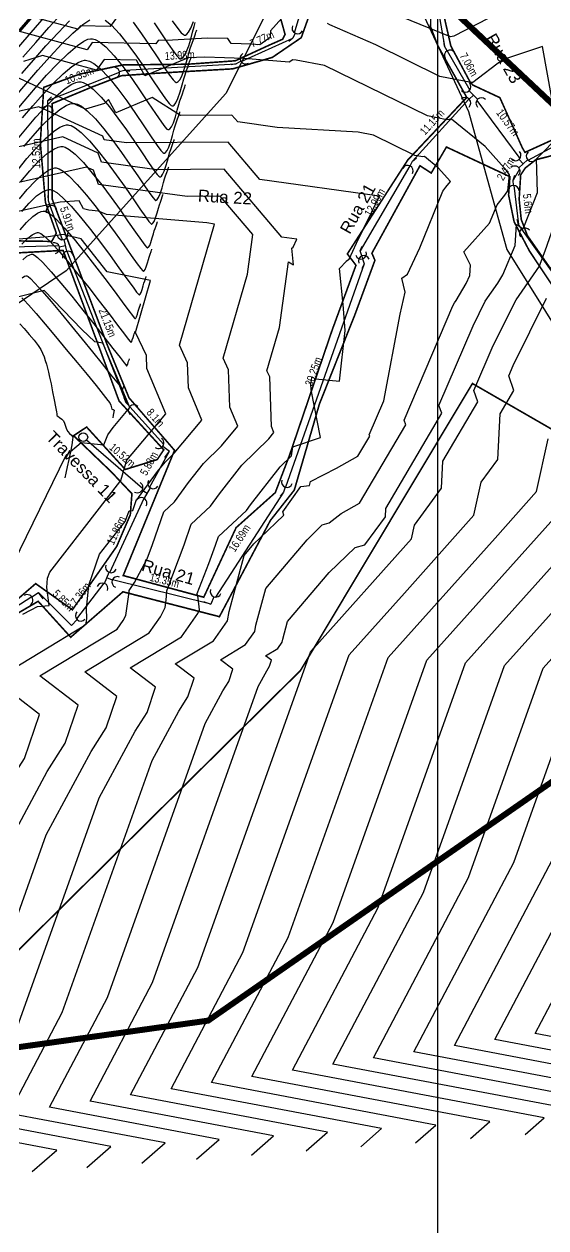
# Model space of a CAD drawing. Extents: x 360931 to 362237, y 7351473 to 7352200.
# Drawn here: x 361704.8 to 361770.1, y 7351632.7 to 7351783.2 of the extents above; entities that cross this region are included whole.
import ezdxf
from ezdxf.enums import TextEntityAlignment as Align

# ---------------------------------------------------------------- set-up
doc = ezdxf.new("R2010")
doc.units = 0
for name, color, linetype in [('A_Curvas Intermediarias', 37, 'Continuous'), ('A_Curvas Mestras', 32, 'Continuous'), ('AGUA', 3, 'Continuous'), ('C-TOPO-MAJR', 9, 'Continuous'), ('C-TOPO-MINR', 8, 'Continuous'), ('LISTAGEM_TEXTO', 7, 'Continuous'), ('PONTOS-Pontos - Água_U', 1, 'Continuous'), ('PS_IND_COMPRIMENTO', 7, 'Continuous'), ('ZZ-Carimbo Texto', 7, 'Continuous')]:
    doc.layers.add(name, color=color, linetype=linetype)
doc.layers.add('TUBO_PE_80_NTS194_PN_12_5', color=5, linetype='Continuous', lineweight=30)
doc.styles.add('CARIMBO', font='arial.ttf', dxfattribs={"height": 2})
doc.styles.add('ROMANS', font='arial.ttf', dxfattribs={"height": 2})
picture_1 = doc.add_image_def('image1.tif', size_in_pixel=(23490, 20550))

# ---------------------------------------------------------------- blocks, each defined once
blk = doc.blocks.new('*U1270', base_point=(361544.508, 7351672.666))
for p, q in [((361544.382, 7351672.606), (361544.634, 7351672.77)), ((361544.59, 7351672.562), (361544.508, 7351672.688))]:
    blk.add_line(p, q)
for centre, start, end in [((361544.75, 7351672.845), 122.9683, 302.9683), ((361544.266, 7351672.532), 302.9683, 122.9683), ((361544.665, 7351672.447), 32.9683, 212.9683)]:
    blk.add_arc(centre, 0.138, start, end)
blk = doc.blocks.new('*U1271')
for p, q in [((-0.135, 0), (0, 0)), ((0, 0), (0.128, -0.025))]:
    blk.add_line(p, q)
blk.add_arc((-0.272, 0), 0.138, 270.0906, 90.0906)
blk = doc.blocks.new('*U1272')
for p, q in [((-0.135, 0), (0, 0)), ((0, 0), (0.092, -0.092))]:
    blk.add_line(p, q)
blk.add_arc((-0.272, 0), 0.138, 270.0906, 90.0906)
blk = doc.blocks.new('*U1273')
for p, q in [((-0.135, 0), (0, 0)), ((0, 0), (0.121, -0.049))]:
    blk.add_line(p, q)
blk.add_arc((-0.272, 0), 0.138, 270.0906, 90.0906)
blk = doc.blocks.new('*U1274')
for p, q in [((-0.135, 0), (0, 0)), ((0, 0), (0.121, -0.049))]:
    blk.add_line(p, q)
blk.add_arc((-0.272, 0), 0.138, 270.0906, 90.0906)
blk = doc.blocks.new('*U1275')
for p, q in [((-0.135, 0), (0, 0)), ((0, 0), (0.121, -0.049))]:
    blk.add_line(p, q)
blk.add_arc((-0.272, 0), 0.138, 270.0906, 90.0906)
blk = doc.blocks.new('*U1279')
for p, q in [((-0.135, 0), (0, 0)), ((0, 0), (0.121, -0.049))]:
    blk.add_line(p, q)
blk.add_arc((-0.272, 0), 0.138, 270.0906, 90.0906)
blk = doc.blocks.new('*U1280', base_point=(361544.508, 7351672.666))
for p, q in [((361544.382, 7351672.606), (361544.634, 7351672.77)), ((361544.59, 7351672.562), (361544.508, 7351672.688))]:
    blk.add_line(p, q)
for centre, start, end in [((361544.75, 7351672.845), 122.9683, 302.9683), ((361544.266, 7351672.532), 302.9683, 122.9683), ((361544.665, 7351672.447), 32.9683, 212.9683)]:
    blk.add_arc(centre, 0.138, start, end)
blk = doc.blocks.new('*U1281', base_point=(361544.508, 7351672.666))
for p, q in [((361544.382, 7351672.606), (361544.634, 7351672.77)), ((361544.59, 7351672.562), (361544.508, 7351672.688))]:
    blk.add_line(p, q)
for centre, start, end in [((361544.75, 7351672.845), 122.9683, 302.9683), ((361544.266, 7351672.532), 302.9683, 122.9683), ((361544.665, 7351672.447), 32.9683, 212.9683)]:
    blk.add_arc(centre, 0.138, start, end)
blk = doc.blocks.new('*U1283')
for p, q in [((-0.135, 0), (0, 0)), ((0, 0), (0.121, -0.049))]:
    blk.add_line(p, q)
blk.add_arc((-0.272, 0), 0.138, 270.0906, 90.0906)
blk = doc.blocks.new('*U1284')
for p, q in [((-0.135, 0), (0, 0)), ((0, 0), (0.092, -0.092))]:
    blk.add_line(p, q)
blk.add_arc((-0.272, 0), 0.138, 270.0906, 90.0906)
blk = doc.blocks.new('*U1285')
for p, q in [((-0.135, 0), (0, 0)), ((0, 0), (0.092, -0.092))]:
    blk.add_line(p, q)
blk.add_arc((-0.272, 0), 0.138, 270.0906, 90.0906)
blk = doc.blocks.new('*U1286')
for p, q in [((-0.135, 0), (0, 0)), ((0, 0), (0.121, -0.049))]:
    blk.add_line(p, q)
blk.add_arc((-0.272, 0), 0.138, 270.0906, 90.0906)
blk = doc.blocks.new('*U1287')
for p in [(-0.202, 0), (0, -0.202)]:
    blk.add_line(p, (0, 0))
blk.add_arc((-0.34, 0), 0.138, 269.9094, 89.9094)
blk = doc.blocks.new('*U1288', base_point=(361544.508, 7351672.666))
for p, q in [((361544.382, 7351672.606), (361544.634, 7351672.77)), ((361544.59, 7351672.562), (361544.508, 7351672.688))]:
    blk.add_line(p, q)
for centre, start, end in [((361544.75, 7351672.845), 122.9683, 302.9683), ((361544.266, 7351672.532), 302.9683, 122.9683), ((361544.665, 7351672.447), 32.9683, 212.9683)]:
    blk.add_arc(centre, 0.138, start, end)
blk = doc.blocks.new('*U1289')
for p in [(-0.202, 0), (0, -0.202)]:
    blk.add_line(p, (0, 0))
blk.add_arc((-0.34, 0), 0.138, 269.9094, 89.9094)
blk = doc.blocks.new('*U1290')
for p in [(-0.202, 0), (0, -0.202)]:
    blk.add_line(p, (0, 0))
blk.add_arc((-0.34, 0), 0.138, 269.9094, 89.9094)
blk = doc.blocks.new('*U1295', base_point=(361544.508, 7351672.666))
for p, q in [((361544.382, 7351672.606), (361544.634, 7351672.77)), ((361544.59, 7351672.562), (361544.508, 7351672.688))]:
    blk.add_line(p, q)
for centre, start, end in [((361544.75, 7351672.845), 122.9683, 302.9683), ((361544.266, 7351672.532), 302.9683, 122.9683), ((361544.665, 7351672.447), 32.9683, 212.9683)]:
    blk.add_arc(centre, 0.138, start, end)
blk = doc.blocks.new('*U1296')
for p in [(-0.202, 0), (0, -0.202)]:
    blk.add_line(p, (0, 0))
blk.add_arc((-0.34, 0), 0.138, 269.9094, 89.9094)
blk = doc.blocks.new('*U1297')
for p, q in [((-0.135, 0), (0, 0)), ((0, 0), (0.121, -0.049))]:
    blk.add_line(p, q)
blk.add_arc((-0.272, 0), 0.138, 270.0906, 90.0906)
blk = doc.blocks.new('*U1298')
for p, q in [((-0.135, 0), (0, 0)), ((0, 0), (0.121, -0.049))]:
    blk.add_line(p, q)
blk.add_arc((-0.272, 0), 0.138, 270.0906, 90.0906)
blk = doc.blocks.new('*U1299')
for p, q in [((-0.135, 0), (0, 0)), ((0, 0), (0.121, -0.049))]:
    blk.add_line(p, q)
blk.add_arc((-0.272, 0), 0.138, 270.0906, 90.0906)
blk = doc.blocks.new('*U1343', base_point=(361222.514, 7351707.186))
blk.add_circle((361222.514, 7351707.186), 0.11)

msp = doc.modelspace()

# ---------------------------------------------------------------- linework, layer by layer
at = {"color": 0, "const_width": 0.2}
for points in [[(361736.18, 7351786.51), (361737.48, 7351781.93), (361737.17, 7351781.32), (361735.53, 7351780.6), (361731.26, 7351778.63), (361725.33, 7351778.2), (361717.2, 7351778.11), (361711.76, 7351776.95), (361707.31, 7351775.31), (361706.88, 7351768.39), (361707.52, 7351760.93), (361708.88, 7351757.08), (361708.3, 7351756.05), (361693.41, 7351756.28)], [(361741.02, 7351785.77), (361739.5, 7351781.52), (361735.88, 7351779.05), (361730.93, 7351777.62), (361721.39, 7351777.07), (361717.04, 7351776.77), (361713.31, 7351775.34), (361708.36, 7351773.28), (361708.36, 7351761.35), (361715.27, 7351743.06), (361717.97, 7351736.5), (361723.66, 7351729.94), (361717.24, 7351714.29), (361727.31, 7351711.58), (361731.36, 7351720.28), (361736.25, 7351724.65), (361738.01, 7351729.26), (361743.38, 7351745.02), (361746.34, 7351753.07), (361745.26, 7351754.49), (361752.81, 7351766.22), (361760.19, 7351774.05), (361756.59, 7351780.48), (361755.67, 7351782.86), (361755.7, 7351785.3)], [(361777.6, 7351771.78), (361767.47, 7351767.18), (361767.13, 7351767.77), (361764.33, 7351774.02), (361760.94, 7351775.6), (361760.59, 7351776.01), (361758.2, 7351780.48), (361757.17, 7351784.99)], [(361701.62, 7351708.14), (361706.61, 7351711.07), (361710.68, 7351706.58), (361717.21, 7351712.26), (361729.27, 7351709.15), (361735.63, 7351721.16), (361738.63, 7351724.97), (361741.77, 7351735.73), (361746.22, 7351746.93), (361748.71, 7351753.69), (361748.33, 7351754.58), (361754.34, 7351765.51), (361755.75, 7351764.6), (361757.65, 7351767.85), (361765.59, 7351764.14), (361765.42, 7351761.86), (361766.11, 7351758.51), (361768.01, 7351754.88), (361771.08, 7351750.26)], [(361703.54, 7351710.9), (361706.3, 7351713.28), (361710.89, 7351710.01), (361716.44, 7351717.95), (361718.13, 7351721.89), (361718.33, 7351724.52), (361715.75, 7351727.25), (361711.04, 7351731.77), (361712.67, 7351732.85), (361717.5, 7351727.55), (361721.49, 7351728.78), (361722.31, 7351730), (361716.73, 7351736.1), (361709.73, 7351754.93), (361694.97, 7351754.12)], [(361792.42, 7351720.14), (361760.9, 7351738.29), (361739.41, 7351702.43)], [(361317.76, 7351575.33), (361315.99, 7351572.59), (361315.64, 7351571.63), (361315.67, 7351570.64), (361316.68, 7351568.55), (361323.57, 7351554.77), (361325.9, 7351553.2), (361334.14, 7351538.31), (361386.79, 7351560.74), (361411.16, 7351562.01), (361417.37, 7351524.57), (361546.79, 7351562.01), (361683.81, 7351647.31), (361739.41, 7351702.43)]]:
    msp.add_lwpolyline(points, dxfattribs=at)
msp.add_lwpolyline([(361766.93, 7351764.36), (361766.74, 7351761.32), (361767, 7351758.8), (361767.77, 7351756.78), (361770.54, 7351752.83), (361773.87, 7351749.15), (361779.21, 7351746.61), (361784.75, 7351742.98), (361788.5, 7351739.59), (361792.94, 7351735.93), (361799.77, 7351731), (361803.48, 7351728.07), (361811.65, 7351721.85), (361824.05, 7351738.72), (361817.44, 7351743.98), (361808.24, 7351753.17), (361805.78, 7351751.12), (361796.74, 7351759.56), (361792.24, 7351764.35), (361783.31, 7351772.58), (361774.38, 7351767.68), (361768.82, 7351766.26), (361767.51, 7351765.23)], close=True, dxfattribs=at)
at = {"layer": 'A_Curvas Intermediarias', "flags": 128}
for points, elevation in [([(361703.61, 7351773.99), (361705.05, 7351775.71), (361706.57, 7351777.46), (361708.09, 7351779.16), (361709.57, 7351780.74), (361710.96, 7351782.09), (361712.2, 7351783.16), (361713.05, 7351783.75)], 61), ([(361704.19, 7351780.38), (361705.75, 7351782.18), (361707.37, 7351784.02)], 64), ([(361704.57, 7351777.03), (361706.06, 7351778.76), (361707.58, 7351780.49), (361709.09, 7351782.13), (361710.54, 7351783.64)], 62), ([(361704.71, 7351779.08), (361706.31, 7351780.93), (361707.94, 7351782.77), (361709.55, 7351784.52)], 63), ([(361715, 7351783.69), (361715.76, 7351783.08), (361716.77, 7351782), (361717.84, 7351780.68), (361718.91, 7351779.21), (361719.95, 7351777.7), (361720.92, 7351776.24), (361721.79, 7351774.94), (361722.52, 7351773.89), (361722.97, 7351773.31), (361723.23, 7351773.05), (361723.35, 7351772.98), (361723.4, 7351772.98), (361723.47, 7351773), (361723.62, 7351773.1), (361723.83, 7351773.37), (361724.09, 7351773.9), (361724.37, 7351774.73), (361724.62, 7351775.61), (361724.82, 7351776.38), (361724.97, 7351776.89), (361725.13, 7351777.34), (361725.3, 7351777.82), (361725.46, 7351778.28), (361725.58, 7351778.62), (361725.64, 7351778.79), (361725.69, 7351778.95), (361725.73, 7351779.08)], 61), ([(361718.48, 7351783.45), (361719.52, 7351782.01), (361720.53, 7351780.53), (361721.47, 7351779.11), (361722.32, 7351777.84), (361723.03, 7351776.82), (361723.48, 7351776.25), (361723.74, 7351776), (361723.87, 7351775.93), (361723.91, 7351775.93), (361723.98, 7351775.95), (361724.12, 7351776.03), (361724.32, 7351776.25), (361724.56, 7351776.7), (361724.84, 7351777.42), (361725.09, 7351778.23), (361725.3, 7351779.02), (361725.47, 7351779.7), (361725.61, 7351780.15), (361725.78, 7351780.63), (361725.97, 7351781.15), (361726.14, 7351781.64), (361726.27, 7351782.01), (361726.33, 7351782.2), (361726.39, 7351782.37), (361726.44, 7351782.5)], 62), ([(361721.11, 7351783.37), (361722.02, 7351781.98), (361722.85, 7351780.74), (361723.55, 7351779.74), (361723.99, 7351779.19), (361724.25, 7351778.95), (361724.38, 7351778.88), (361724.43, 7351778.88), (361724.51, 7351778.9), (361724.66, 7351778.99), (361724.87, 7351779.23), (361725.13, 7351779.7), (361725.43, 7351780.48), (361725.69, 7351781.34), (361725.92, 7351782.2), (361726.1, 7351782.92), (361726.25, 7351783.41)], 63), ([(361723.38, 7351783.64), (361724.06, 7351782.67), (361724.5, 7351782.13), (361724.76, 7351781.9), (361724.9, 7351781.83), (361724.95, 7351781.83), (361725.03, 7351781.85), (361725.19, 7351781.95), (361725.41, 7351782.2), (361725.69, 7351782.71), (361726.01, 7351783.54)], 64), ([(361704.67, 7351771.49), (361705.95, 7351773), (361707.25, 7351774.47), (361708.52, 7351775.82), (361709.73, 7351776.99), (361710.83, 7351777.91), (361711.6, 7351778.41), (361712.11, 7351778.63), (361712.4, 7351778.69), (361712.53, 7351778.7), (361712.69, 7351778.68), (361713.02, 7351778.59), (361713.56, 7351778.29), (361714.35, 7351777.65), (361715.43, 7351776.52), (361716.55, 7351775.14), (361717.69, 7351773.61), (361718.79, 7351772.02), (361719.82, 7351770.5), (361720.74, 7351769.14), (361721.49, 7351768.04), (361721.95, 7351767.43), (361722.2, 7351767.16), (361722.32, 7351767.08), (361722.36, 7351767.07), (361722.42, 7351767.09), (361722.54, 7351767.18), (361722.72, 7351767.4), (361722.94, 7351767.85), (361723.18, 7351768.55), (361723.39, 7351769.3), (361723.56, 7351769.95), (361723.68, 7351770.38), (361723.86, 7351770.86), (361724.04, 7351771.37), (361724.18, 7351771.79), (361724.25, 7351771.98), (361724.3, 7351772.12), (361724.33, 7351772.23)], 59), ([(361703.83, 7351768.58), (361705.05, 7351770.08), (361706.33, 7351771.57), (361707.61, 7351772.96), (361708.84, 7351774.19), (361709.98, 7351775.16), (361710.8, 7351775.69), (361711.33, 7351775.93), (361711.65, 7351776), (361711.8, 7351776.01), (361711.94, 7351775.99), (361712.25, 7351775.91), (361712.74, 7351775.65), (361713.48, 7351775.09), (361714.47, 7351774.1), (361715.52, 7351772.86), (361716.59, 7351771.47), (361717.65, 7351770), (361718.67, 7351768.52), (361719.6, 7351767.14), (361720.42, 7351765.93), (361721.09, 7351764.96), (361721.49, 7351764.43), (361721.71, 7351764.19), (361721.8, 7351764.13), (361721.84, 7351764.12), (361721.9, 7351764.14), (361722.01, 7351764.21), (361722.17, 7351764.42), (361722.37, 7351764.83), (361722.59, 7351765.47), (361722.77, 7351766.14), (361722.93, 7351766.73), (361723.04, 7351767.13), (361723.2, 7351767.56), (361723.37, 7351768.03), (361723.5, 7351768.4), (361723.56, 7351768.58), (361723.6, 7351768.7), (361723.63, 7351768.8)], 58), ([(361704.82, 7351767.91), (361705.97, 7351769.26), (361707.13, 7351770.54), (361708.27, 7351771.66), (361709.32, 7351772.54), (361710.09, 7351773.03), (361710.61, 7351773.25), (361710.91, 7351773.31), (361711.06, 7351773.31), (361711.2, 7351773.3), (361711.51, 7351773.21), (361712.01, 7351772.95), (361712.75, 7351772.38), (361713.77, 7351771.37), (361714.84, 7351770.11), (361715.95, 7351768.68), (361717.04, 7351767.18), (361718.08, 7351765.67), (361719.05, 7351764.26), (361719.89, 7351763.02), (361720.57, 7351762.03), (361720.98, 7351761.49), (361721.19, 7351761.25), (361721.29, 7351761.18), (361721.32, 7351761.17), (361721.38, 7351761.19), (361721.5, 7351761.28), (361721.67, 7351761.54), (361721.88, 7351762.02), (361722.1, 7351762.74), (361722.27, 7351763.42), (361722.4, 7351763.87), (361722.54, 7351764.26), (361722.69, 7351764.68), (361722.81, 7351765.02), (361722.86, 7351765.18), (361722.9, 7351765.28), (361722.93, 7351765.38)], 57), ([(361704.09, 7351765.06), (361705.2, 7351766.41), (361706.34, 7351767.71), (361707.47, 7351768.87), (361708.54, 7351769.8), (361709.32, 7351770.32), (361709.85, 7351770.55), (361710.17, 7351770.61), (361710.32, 7351770.62), (361710.46, 7351770.6), (361710.75, 7351770.52), (361711.25, 7351770.25), (361711.99, 7351769.67), (361713.01, 7351768.64), (361714.11, 7351767.35), (361715.25, 7351765.9), (361716.38, 7351764.36), (361717.47, 7351762.83), (361718.47, 7351761.38), (361719.34, 7351760.11), (361720.05, 7351759.1), (361720.46, 7351758.54), (361720.68, 7351758.3), (361720.77, 7351758.22), (361720.8, 7351758.22), (361720.85, 7351758.24), (361720.96, 7351758.32), (361721.11, 7351758.54), (361721.29, 7351758.98), (361721.49, 7351759.62), (361721.65, 7351760.21), (361721.76, 7351760.61), (361721.89, 7351760.96), (361722.02, 7351761.33), (361722.12, 7351761.64), (361722.17, 7351761.77), (361722.2, 7351761.87), (361722.23, 7351761.95)], 56), ([(361704.27, 7351761.39), (361705.24, 7351762.55), (361706.22, 7351763.6), (361707.18, 7351764.46), (361707.9, 7351764.95), (361708.39, 7351765.16), (361708.7, 7351765.23), (361708.85, 7351765.23), (361708.97, 7351765.22), (361709.24, 7351765.13), (361709.72, 7351764.85), (361710.45, 7351764.25), (361711.5, 7351763.17), (361712.65, 7351761.84), (361713.85, 7351760.32), (361715.06, 7351758.72), (361716.22, 7351757.13), (361717.3, 7351755.62), (361718.24, 7351754.3), (361718.99, 7351753.25), (361719.43, 7351752.66), (361719.65, 7351752.4), (361719.74, 7351752.32), (361719.76, 7351752.31), (361719.8, 7351752.33), (361719.88, 7351752.39), (361719.99, 7351752.56), (361720.13, 7351752.88), (361720.28, 7351753.36), (361720.39, 7351753.8), (361720.48, 7351754.1), (361720.61, 7351754.46), (361720.73, 7351754.8), (361720.78, 7351754.97), (361720.81, 7351755.04), (361720.83, 7351755.1)], 54), ([(361704.55, 7351759.78), (361705.48, 7351760.84), (361706.42, 7351761.73), (361707.14, 7351762.24), (361707.65, 7351762.47), (361707.96, 7351762.53), (361708.11, 7351762.54), (361708.22, 7351762.52), (361708.48, 7351762.43), (361708.95, 7351762.15), (361709.67, 7351761.54), (361710.73, 7351760.44), (361711.91, 7351759.08), (361713.14, 7351757.54), (361714.39, 7351755.91), (361715.6, 7351754.28), (361716.71, 7351752.74), (361717.69, 7351751.39), (361718.47, 7351750.32), (361718.92, 7351749.72), (361719.14, 7351749.45), (361719.22, 7351749.37), (361719.24, 7351749.36), (361719.28, 7351749.38), (361719.37, 7351749.45), (361719.48, 7351749.66), (361719.61, 7351750.03), (361719.74, 7351750.51), (361719.84, 7351750.85), (361719.94, 7351751.14), (361720.04, 7351751.43), (361720.09, 7351751.56), (361720.11, 7351751.62), (361720.13, 7351751.67)], 53), ([(361704.35, 7351757.52), (361705.14, 7351758.41), (361705.93, 7351759.16), (361706.54, 7351759.59), (361706.97, 7351759.78), (361707.24, 7351759.84), (361707.37, 7351759.84), (361707.47, 7351759.83), (361707.71, 7351759.74), (361708.14, 7351759.45), (361708.85, 7351758.83), (361709.91, 7351757.72), (361711.11, 7351756.33), (361712.38, 7351754.76), (361713.67, 7351753.09), (361714.93, 7351751.43), (361716.1, 7351749.86), (361717.12, 7351748.49), (361717.93, 7351747.39), (361718.4, 7351746.78), (361718.62, 7351746.5), (361718.7, 7351746.42), (361718.72, 7351746.41), (361718.76, 7351746.42), (361718.82, 7351746.48), (361718.91, 7351746.64), (361719.02, 7351746.94), (361719.12, 7351747.33), (361719.19, 7351747.59), (361719.28, 7351747.82), (361719.36, 7351748.05), (361719.4, 7351748.16), (361719.42, 7351748.25)], 52), ([(361704.57, 7351755.72), (361705.3, 7351756.46), (361705.87, 7351756.89), (361706.27, 7351757.09), (361706.52, 7351757.15), (361706.63, 7351757.15), (361706.72, 7351757.14), (361706.93, 7351757.05), (361707.33, 7351756.76), (361708.02, 7351756.12), (361709.07, 7351754.99), (361710.28, 7351753.57), (361711.59, 7351751.97), (361712.93, 7351750.28), (361714.25, 7351748.58), (361715.47, 7351746.99), (361716.54, 7351745.58), (361717.39, 7351744.46), (361717.88, 7351743.84), (361718.11, 7351743.56), (361718.19, 7351743.47), (361718.2, 7351743.46), (361718.24, 7351743.47), (361718.3, 7351743.55), (361718.38, 7351743.74), (361718.47, 7351744.05), (361718.55, 7351744.33), (361718.62, 7351744.51), (361718.68, 7351744.68), (361718.7, 7351744.76), (361718.72, 7351744.82)], 51), ([(361704.59, 7351751.51), (361704.89, 7351751.7), (361705.07, 7351751.76), (361705.16, 7351751.76), (361705.2, 7351751.75), (361705.34, 7351751.67), (361705.64, 7351751.42), (361706.2, 7351750.85), (361707.12, 7351749.83), (361708.23, 7351748.54), (361709.48, 7351747.06), (361710.79, 7351745.47), (361712.13, 7351743.83), (361713.41, 7351742.24), (361714.6, 7351740.76), (361715.63, 7351739.47), (361716.44, 7351738.46), (361716.89, 7351737.9), (361717.09, 7351737.64), (361717.15, 7351737.57), (361717.16, 7351737.56), (361717.18, 7351737.57), (361717.2, 7351737.61), (361717.24, 7351737.72), (361717.27, 7351737.82), (361717.3, 7351737.89), (361717.32, 7351737.95), (361717.32, 7351737.97)], 49), ([(361704.57, 7351748.98), (361704.85, 7351748.7), (361705.41, 7351748.11), (361706.35, 7351747.04), (361707.5, 7351745.7), (361708.79, 7351744.17), (361710.13, 7351742.56), (361711.47, 7351740.93), (361712.73, 7351739.4), (361713.85, 7351738.03), (361714.74, 7351736.93), (361715.34, 7351736.18), (361715.58, 7351735.87), (361715.7, 7351735.57), (361715.78, 7351735.26), (361715.84, 7351735.09), (361715.99, 7351735.03), (361716.12, 7351734.98), (361716.09, 7351734.74), (361716, 7351734.32), (361715.93, 7351734.01)], 48), ([(361704.3, 7351745.77), (361704.86, 7351745.15), (361705.49, 7351744.42), (361706.09, 7351743.69), (361706.6, 7351743.03), (361706.93, 7351742.53), (361707.16, 7351742.08), (361707.35, 7351741.62), (361707.5, 7351741.16), (361707.64, 7351740.69), (361707.76, 7351740.21), (361707.89, 7351739.71), (361708.04, 7351739.1), (361708.22, 7351738.24), (361708.42, 7351737.25), (361708.61, 7351736.26), (361708.78, 7351735.39), (361708.89, 7351734.76), (361708.94, 7351734.51), (361708.94, 7351734.39), (361708.94, 7351734.28), (361709.05, 7351734.2), (361709.28, 7351734.04), (361709.55, 7351733.84), (361709.76, 7351733.62), (361709.91, 7351733.32), (361710.04, 7351732.94), (361710.17, 7351732.57), (361710.3, 7351732.28), (361710.52, 7351732.04), (361710.77, 7351731.83), (361710.93, 7351731.59), (361710.91, 7351731.27), (361710.81, 7351730.62), (361710.64, 7351729.76), (361710.44, 7351728.8), (361710.25, 7351727.87), (361710.08, 7351727.07), (361709.96, 7351726.52)], 47)]:
    msp.add_lwpolyline(points, dxfattribs=dict(at, elevation=elevation))
at = {"layer": 'A_Curvas Mestras', "color": 31, "true_color": 0xfecc66, "const_width": 0.38, "elevation": 65, "flags": 128}
msp.add_lwpolyline([(361704.29, 7351782.39), (361705.95, 7351784.3)], dxfattribs=at)
at = {"layer": 'A_Curvas Mestras', "flags": 128}
for points, elevation in [([(361703.53, 7351772), (361704.86, 7351773.6), (361706.26, 7351775.23), (361707.67, 7351776.82), (361709.05, 7351778.28), (361710.35, 7351779.54), (361711.51, 7351780.53), (361712.32, 7351781.08), (361712.84, 7351781.32), (361713.14, 7351781.39), (361713.27, 7351781.39), (361713.42, 7351781.38), (361713.75, 7351781.28), (361714.28, 7351780.99), (361715.06, 7351780.36), (361716.1, 7351779.26), (361717.19, 7351777.91), (361718.3, 7351776.41), (361719.37, 7351774.86), (361720.37, 7351773.37), (361721.26, 7351772.04), (361722.01, 7351770.97), (361722.46, 7351770.37), (361722.71, 7351770.1), (361722.83, 7351770.03), (361722.88, 7351770.02), (361722.95, 7351770.04), (361723.08, 7351770.14), (361723.27, 7351770.38), (361723.51, 7351770.87), (361723.78, 7351771.64), (361724, 7351772.45), (361724.19, 7351773.16), (361724.33, 7351773.64), (361724.48, 7351774.05), (361724.64, 7351774.5), (361724.78, 7351774.92), (361724.89, 7351775.24), (361724.95, 7351775.39), (361724.99, 7351775.54), (361725.03, 7351775.65)], 60), ([(361704.45, 7351763.56), (361705.56, 7351764.87), (361706.67, 7351766.07), (361707.75, 7351767.05), (361708.55, 7351767.6), (361709.1, 7351767.85), (361709.43, 7351767.92), (361709.58, 7351767.93), (361709.71, 7351767.91), (361710, 7351767.82), (361710.48, 7351767.55), (361711.22, 7351766.96), (361712.26, 7351765.91), (361713.38, 7351764.59), (361714.55, 7351763.11), (361715.72, 7351761.54), (361716.85, 7351759.98), (361717.88, 7351758.5), (361718.79, 7351757.21), (361719.52, 7351756.18), (361719.95, 7351755.6), (361720.16, 7351755.35), (361720.25, 7351755.27), (361720.28, 7351755.27), (361720.33, 7351755.28), (361720.42, 7351755.35), (361720.55, 7351755.55), (361720.71, 7351755.93), (361720.88, 7351756.49), (361721.02, 7351757.01), (361721.12, 7351757.36), (361721.23, 7351757.66), (361721.35, 7351757.99), (361721.44, 7351758.25), (361721.48, 7351758.37), (361721.5, 7351758.45), (361721.53, 7351758.52)], 55), ([(361704.7, 7351753.77), (361705.21, 7351754.19), (361705.57, 7351754.39), (361705.79, 7351754.45), (361705.9, 7351754.46), (361705.96, 7351754.44), (361706.14, 7351754.35), (361706.51, 7351754.06), (361707.18, 7351753.41), (361708.23, 7351752.26), (361709.46, 7351750.82), (361710.8, 7351749.19), (361712.2, 7351747.46), (361713.57, 7351745.74), (361714.84, 7351744.11), (361715.96, 7351742.68), (361716.85, 7351741.53), (361717.36, 7351740.89), (361717.59, 7351740.61), (361717.67, 7351740.52), (361717.68, 7351740.51), (361717.7, 7351740.52), (361717.75, 7351740.57), (361717.8, 7351740.69), (361717.86, 7351740.9), (361717.91, 7351741.08), (361717.97, 7351741.25), (361718.01, 7351741.35), (361718.02, 7351741.39)], 50)]:
    msp.add_lwpolyline(points, dxfattribs=dict(at, elevation=elevation))
at = {"layer": 'AGUA', "color": 3}
msp.add_lwpolyline([(361742.02, 7351938.49), (361744.24, 7351899.5), (361745.28, 7351893.94), (361749.45, 7351879.13), (361752.75, 7351854.33), (361750.82, 7351825.89), (361744.08, 7351802.53), (361730.07, 7351774.52), (361710.11, 7351752.37), (361680.94, 7351732.57), (361658.28, 7351722.11), (361634.96, 7351711.74), (361619.02, 7351708.07), (361606.08, 7351706.72), (361601.15, 7351705.75)], dxfattribs=at)
msp.add_lwpolyline([(361742.02, 7351938.49), (361744.24, 7351899.5), (361745.28, 7351893.94), (361749.45, 7351879.13), (361752.75, 7351854.33), (361750.82, 7351825.89), (361744.08, 7351802.53), (361730.07, 7351774.52), (361710.11, 7351752.37), (361680.94, 7351732.57), (361658.28, 7351722.11), (361634.96, 7351711.74), (361619.02, 7351708.07), (361606.08, 7351706.72), (361601.15, 7351705.75)], dxfattribs=at)
at = {"layer": 'C-TOPO-MAJR', "color": 9, "linetype": 'Continuous', "lineweight": -3}
for points, elevation in [([(361719.56, 7351640.83), (361722.47, 7351643.38), (361702.98, 7351647.06), (361709.63, 7351659.66), (361720.87, 7351691.16), (361724.21, 7351697.35), (361725.33, 7351699.11), (361726.12, 7351701.45), (361723.75, 7351703.26), (361728.53, 7351706.15), (361730.27, 7351708.63), (361730.47, 7351709.81), (361732.35, 7351716.79), (361733.59, 7351718.24), (361734.37, 7351719), (361737.31, 7351721.84), (361737.2, 7351722.25), (361739.45, 7351725.43), (361740.53, 7351725.55), (361740.66, 7351726.04), (361743.91, 7351727.73), (361746.59, 7351729.22), (361748.06, 7351731.72), (361748.01, 7351731.86), (361749.83, 7351736.12), (361751.86, 7351746.97), (361752.51, 7351749.72), (361752.06, 7351751.44), (361752.78, 7351751.95), (361754.32, 7351755.24), (361757.21, 7351762.34), (361757.59, 7351762.82), (361758.14, 7351763.55), (361756.61, 7351765.27), (361754.92, 7351766.65), (361754.68, 7351766.61), (361753.7, 7351766.81), (361748.52, 7351769.34), (361746.6, 7351769.7), (361736.47, 7351770.3), (361731.58, 7351770.98), (361730.83, 7351771.85), (361724.42, 7351771.8), (361720.86, 7351774.05), (361716.3, 7351772.13), (361715.4, 7351773.79), (361714.9, 7351773.28), (361712.54, 7351772.58), (361703.72, 7351776.65)], 60), ([(361704.71, 7351709.47), (361705.74, 7351710.01), (361706.51, 7351710.43), (361707.98, 7351710.54), (361707.69, 7351712.81), (361707.79, 7351713.96), (361708.05, 7351714.72), (361714.29, 7351722.71), (361716.93, 7351726.17), (361717.64, 7351728.57), (361717.66, 7351728.67), (361717.68, 7351728.69), (361717.68, 7351728.69), (361717.69, 7351728.7), (361722.57, 7351734.5), (361720.2, 7351740.15), (361720.14, 7351741.78), (361718.79, 7351744.67), (361720.67, 7351751.15), (361715.22, 7351752.23), (361711.97, 7351756.39), (361710.75, 7351756.68), (361709.77, 7351756.9), (361707.84, 7351756.64), (361704.15, 7351756.33)], 50), ([(361753.8, 7351643.4), (361756.31, 7351645.61), (361728.28, 7351650.91), (361737.85, 7351669.04), (361750.35, 7351704.04), (361763.73, 7351718.98), (361768.91, 7351724.79), (361770.38, 7351731.36)], 70), ([(361790.16, 7351647.84), (361753.58, 7351654.76), (361766.06, 7351678.41), (361774.61, 7351702.36)], 80)]:
    msp.add_lwpolyline(points, dxfattribs=dict(at, elevation=elevation))
at = {"layer": 'C-TOPO-MINR', "color": 8, "linetype": 'Continuous', "lineweight": -3}
for points, elevation in [([(361768.63, 7351786.91), (361758.59, 7351781.7), (361758.14, 7351781.64), (361751.89, 7351784.18)], 66), ([(361737.79, 7351784.76), (361735.67, 7351782.39), (361735.63, 7351781.52), (361734.33, 7351780.62), (361733.23, 7351780.72), (361730.74, 7351780.77), (361730.32, 7351781.41), (361727.75, 7351781.47), (361723.42, 7351781.21), (361721.61, 7351781.15), (361721.31, 7351780.75), (361713.37, 7351780.9), (361712.75, 7351780.01), (361699.21, 7351783.68)], 64), ([(361717.1, 7351784.95), (361715.61, 7351782.92), (361711.89, 7351783), (361711.59, 7351782.58), (361705.24, 7351784.3)], 66), ([(361771.37, 7351770.94), (361769.65, 7351780.43), (361764.65, 7351778.74), (361760.94, 7351775.93), (361760.74, 7351775.9), (361756.83, 7351776.68), (361748.81, 7351780.61), (361743.07, 7351783.13), (361742.78, 7351783.3)], 64), ([(361726.41, 7351641.34), (361729.24, 7351643.82), (361708.04, 7351647.83), (361715.27, 7351661.54), (361727.5, 7351695.8), (361729.7, 7351699.88), (361730.44, 7351701.03), (361730.96, 7351702.57), (361729.4, 7351703.77), (361732.54, 7351705.67), (361733.69, 7351707.3), (361733.82, 7351708.08), (361735.07, 7351712.68), (361740.23, 7351718.75), (361742.12, 7351720.61), (361742.98, 7351720.88), (361744.49, 7351722.05), (361746.78, 7351723.32), (361752.56, 7351733.14), (361752.37, 7351733.71), (361758.47, 7351748), (361758.67, 7351748.39), (361758.87, 7351748.68), (361760.13, 7351750.79), (361760.56, 7351751.81), (361760.65, 7351753.08), (361759.81, 7351754.76), (361763.05, 7351758.35), (361763.98, 7351760.64), (361764.94, 7351761.84), (361765.34, 7351762.37), (361765.55, 7351764.39), (361765.22, 7351764.87), (361762.51, 7351767.93), (361758.3, 7351771.34), (361757.71, 7351771.26), (361755.27, 7351771.74), (361742.42, 7351778.04), (361738.85, 7351778.69), (361738.45, 7351778.75), (361737.99, 7351778.44), (361732.34, 7351778.93), (361729.89, 7351778.98), (361727.45, 7351779.09), (361725.35, 7351779.01), (361719.96, 7351776.74), (361718.89, 7351778.72), (361714.85, 7351778.8), (361713.9, 7351777.44), (361707.15, 7351779.27), (361704.77, 7351778.56)], 62), ([(361703.98, 7351657.79), (361714.24, 7351686.52), (361718.72, 7351694.83), (361720.22, 7351697.19), (361721.28, 7351700.32), (361718.1, 7351702.76), (361724.51, 7351706.63), (361726.57, 7351709.56), (361726.79, 7351709.99), (361726.63, 7351711.45), (361726.49, 7351712.06), (361727.94, 7351715.81), (361728.79, 7351718.1), (361729.16, 7351719.15), (361732.65, 7351722.44), (361733.15, 7351723.11), (361736.86, 7351727.86), (361738.29, 7351729.27), (361738.43, 7351730.39), (361741.92, 7351731.54), (361740.73, 7351737.49), (361740.7, 7351738.24), (361740.68, 7351738.29), (361740.77, 7351738.62), (361740.84, 7351739.12), (361741.28, 7351738.87), (361744.29, 7351738.58), (361745, 7351744.9), (361744.74, 7351748.18), (361744.27, 7351752.65), (361745.15, 7351753.57), (361745.17, 7351753.63), (361745.47, 7351753.84), (361746.4, 7351755.82), (361749.28, 7351761.72), (361734.32, 7351763.79), (361730.35, 7351768.47), (361717.64, 7351768.36), (361714.86, 7351768.74), (361714.7, 7351769.19), (361706.7, 7351772.88), (361692.86, 7351769.75)], 58), ([(361698.34, 7351655.92), (361707.61, 7351681.89), (361713.23, 7351692.31), (361715.11, 7351695.26), (361716.45, 7351699.19), (361712.45, 7351702.25), (361720.49, 7351707.11), (361721.9, 7351709.12), (361722.49, 7351710.28), (361722.63, 7351711.23), (361722.71, 7351712.29), (361722.69, 7351712.38), (361722.74, 7351712.5), (361724.85, 7351718.12), (361725.74, 7351720.7), (361728.15, 7351722.97), (361729.28, 7351724.5), (361732.06, 7351728.07), (361735.43, 7351731.38), (361736.08, 7351732.16), (361735.77, 7351732.92), (361735.56, 7351739.13), (361735.21, 7351739.88), (361736.77, 7351745.29), (361737.89, 7351753.49), (361738.54, 7351753.11), (361738.32, 7351755.19), (361738.47, 7351755.35), (361738.95, 7351756.34), (361737.07, 7351756.59), (361729.86, 7351765.09), (361721.43, 7351765.02), (361714.52, 7351765.95), (361714.1, 7351767.07), (361709.68, 7351769.11), (361690.96, 7351764.88)], 56), ([(361733.26, 7351641.86), (361736.01, 7351644.27), (361713.1, 7351648.6), (361720.92, 7351663.41), (361734.13, 7351700.43), (361735.19, 7351702.4), (361735.55, 7351702.95), (361735.8, 7351703.7), (361735.05, 7351704.27), (361736.56, 7351705.19), (361737.11, 7351705.98), (361737.18, 7351706.35), (361737.78, 7351708.56), (361742.98, 7351714.69), (361746.26, 7351717.78), (361747.44, 7351718.13), (361750.02, 7351721.64), (361750.07, 7351722.68), (361757.07, 7351734.57), (361756.72, 7351735.56), (361760.98, 7351745.52), (361762.51, 7351748.57), (361764.07, 7351750.83), (361764.7, 7351751.88), (361766.23, 7351755.53), (361766.42, 7351758.15), (361766.55, 7351758.11), (361767.25, 7351757.64), (361767.33, 7351757.83), (361769.04, 7351762.18), (361768.9, 7351766.36), (361771.91, 7351769.4)], 64), ([(361700.98, 7351677.25), (361707.74, 7351689.79), (361710, 7351693.34), (361711.61, 7351698.07), (361706.8, 7351701.75), (361716.48, 7351707.59), (361717.24, 7351708.67), (361717.56, 7351709.3), (361717.98, 7351712.22), (361718, 7351712.42), (361718.67, 7351713.44), (361720.23, 7351716.38), (361720.9, 7351718.15), (361722.32, 7351722.25), (361723.65, 7351723.5), (361725.41, 7351725.9), (361727.27, 7351728.28), (361729.52, 7351730.49), (361731.58, 7351732.94), (361730.58, 7351735.33), (361730.42, 7351740.01), (361729.74, 7351741.48), (361732.77, 7351751.97), (361733.45, 7351756.9), (361729.37, 7351761.7), (361725.23, 7351761.67), (361714.17, 7351763.17), (361713.51, 7351764.95), (361712.66, 7351765.34), (361689.07, 7351760.01)], 54), ([(361702.25, 7351687.26), (361704.89, 7351691.42), (361706.77, 7351696.94), (361701.16, 7351701.24), (361712.46, 7351708.07), (361712.58, 7351708.23), (361712.62, 7351708.33), (361712.71, 7351708.94), (361712.67, 7351710.12), (361712.94, 7351713.1), (361714.27, 7351716.96), (361717.47, 7351721.06), (361717.98, 7351722.39), (361718.43, 7351722.44), (361718.9, 7351723.8), (361719.15, 7351724.04), (361721.54, 7351727.29), (361722.48, 7351728.48), (361723.6, 7351729.59), (361727.08, 7351733.72), (361725.39, 7351737.74), (361725.28, 7351740.89), (361724.26, 7351743.08), (361728.64, 7351758.2), (361727.68, 7351758.39), (361715.16, 7351759.41), (361714.15, 7351759.85), (361712.95, 7351759.96), (361712.28, 7351760.13), (361711.75, 7351761.14), (361709.38, 7351760.94), (361694.45, 7351757.67)], 52), ([(361740.11, 7351642.37), (361742.78, 7351644.71), (361718.16, 7351649.37), (361726.56, 7351665.29), (361740.64, 7351704.72), (361741.09, 7351705.23), (361753.27, 7351718.89), (361753.65, 7351720.59), (361757.05, 7351725.21), (361757.22, 7351728.58), (361761.58, 7351735.99), (361761.08, 7351737.41), (361763.49, 7351743.04), (361766.35, 7351748.76), (361769.27, 7351752.97), (361769.27, 7351752.98), (361769.28, 7351753), (361770, 7351754.89), (361771.38, 7351758.78)], 66), ([(361702.68, 7351714.13), (361710.11, 7351729.34), (361712, 7351730.91), (361714.84, 7351730.62), (361715.3, 7351731.88), (361715.99, 7351732.81), (361718.07, 7351735.28), (361715.01, 7351742.56), (361715, 7351742.66), (361714.68, 7351743.35), (361713.71, 7351743.5), (361712.05, 7351745.05), (361707.38, 7351749.92), (361703.51, 7351748.94)], 48), ([(361746.95, 7351642.89), (361749.54, 7351645.16), (361723.22, 7351650.14), (361732.2, 7351667.16), (361745.49, 7351704.38), (361752.41, 7351712.1), (361761.09, 7351721.84), (361762.01, 7351725.98), (361764.08, 7351728.78), (361764.36, 7351734.49), (361766.08, 7351737.42), (361765.44, 7351739.26), (361765.99, 7351740.56), (361770.18, 7351748.94)], 68), ([(361767.5, 7351644.43), (361769.85, 7351646.5), (361738.4, 7351652.45), (361749.13, 7351672.79), (361760.05, 7351703.37), (361782.18, 7351728.06)], 74), ([(361776.62, 7351646.95), (361743.46, 7351653.22), (361754.78, 7351674.66), (361764.91, 7351703.03), (361785.44, 7351725.94)], 76), ([(361760.65, 7351643.92), (361763.08, 7351646.05), (361733.34, 7351651.68), (361743.49, 7351670.91), (361755.2, 7351703.71), (361775.05, 7351725.85)], 72), ([(361783.39, 7351647.39), (361748.52, 7351653.99), (361760.42, 7351676.54), (361769.76, 7351702.7), (361788.69, 7351723.81)], 78), ([(361810.47, 7351649.18), (361768.76, 7351657.07), (361782.99, 7351684.04)], 86), ([(361803.7, 7351648.73), (361763.7, 7351656.3), (361777.35, 7351682.16)], 84), ([(361796.93, 7351648.28), (361758.64, 7351655.53), (361771.71, 7351680.29)], 82), ([(361712.71, 7351640.31), (361715.7, 7351642.93), (361697.92, 7351646.29)], 58), ([(361705.87, 7351639.8), (361708.93, 7351642.48), (361692.86, 7351645.52)], 56)]:
    msp.add_lwpolyline(points, dxfattribs=dict(at, elevation=elevation))
at = {"layer": 'LISTAGEM_TEXTO'}
msp.add_lwpolyline([(361703.8, 7351840.12), (361739.61, 7351807.77), (361747.43, 7351794.98), (361754.3, 7351785.4), (361760.41, 7351772.29), (361762.73, 7351763.89), (361765.18, 7351755.04), (361772.47, 7351743.42), (361806.4, 7351721.63), (361864.68, 7351712.85), (362042.29, 7351901.54), (361934.52, 7351982.51), (361702.17, 7352008.18), (361703.8, 7351840.12)], dxfattribs=at)
at = {"layer": 'LISTAGEM_TEXTO', "color": 3, "const_width": 0.75, "elevation": 82}
for points in [[(361829.1, 7351718.53), (361715.75, 7351825.07), (361671.38, 7351785.88), (361640.16, 7351744.64), (361608.03, 7351738.15), (361582.7, 7351744.92), (361529.54, 7351754.64), (361523.7, 7351756.87)], [(361523.7, 7351756.87), (361511.33, 7351757.98), (361498.47, 7351765.26), (361495.49, 7351771.58), (361464.04, 7351756.74), (361458.26, 7351746.91), (361448.96, 7351726.83), (361437.45, 7351720.38), (361434.74, 7351715.83), (361412.84, 7351678.87), (361412.63, 7351668.07), (361435.65, 7351665.54), (361441.91, 7351657.2), (361503.03, 7351666.65), (361536.57, 7351681.17), (361551.45, 7351668.93), (361566.95, 7351662.59), (361569.51, 7351649.11), (361593.29, 7351639.84), (361727.86, 7351658.66), (361789.32, 7351701.35), (361828.67, 7351718.27)]]:
    msp.add_lwpolyline(points, dxfattribs=at)
at = {"layer": 'TUBO_PE_80_NTS194_PN_12_5', "linetype": 'Continuous'}
for points in [[(361738.64, 7351782.13), (361740.78, 7351789.27)], [(361755.99, 7351788.64), (361757.42, 7351780.47)], [(361732, 7351778.52), (361738.44, 7351781.47)], [(361757.76, 7351779.89), (361760.56, 7351774.96)], [(361707.8, 7351773.66), (361716.77, 7351777.19)], [(361717.42, 7351777.44), (361731.37, 7351778.24)], [(361707.9, 7351761.14), (361707.81, 7351772.98)], [(361760.47, 7351773.84), (361753.42, 7351766.08)], [(361761.43, 7351773.65), (361766.82, 7351766.4)], [(361767.86, 7351766.2), (361782.31, 7351773.98)], [(361753.08, 7351765.5), (361746.86, 7351754.87)], [(361766.79, 7351765.1), (361765.99, 7351763.72)], [(361766.07, 7351763.04), (361766.66, 7351758.15)], [(361709.65, 7351756.26), (361708.12, 7351760.5)], [(361767.05, 7351757.6), (361773.43, 7351748.62)], [(361694.82, 7351755.11), (361709.18, 7351755.56)], [(361710.19, 7351754.82), (361717.61, 7351735.89)], [(361747.37, 7351753.23), (361737.51, 7351725.34)], [(361747.06, 7351754.22), (361747.17, 7351753.88)], [(361722.3, 7351730.65), (361718.06, 7351735.38)], [(361719.67, 7351725.15), (361712.66, 7351731.22)], [(361720.54, 7351725.31), (361723.02, 7351729.85)], [(361737.29, 7351724.7), (361728.79, 7351711.6)], [(361715.59, 7351714.66), (361719.86, 7351723.95)], [(361714.81, 7351713.33), (361711.41, 7351708.87)], [(361728.21, 7351710.7), (361715.9, 7351713.75)], [(361705.8, 7351711.64), (361695.98, 7351705.29)], [(361710.79, 7351708.05), (361706.65, 7351712.19)]]:
    msp.add_lwpolyline(points, dxfattribs=at)

# ---------------------------------------------------------------- block references
at = {"layer": 'PONTOS-Pontos - Água_U'}
for name, p, xscale, yscale, zscale, rotation in [('*U1275', (361738.44, 7351781.47), 5, 5, 5, 244.0557424775594), ('*U1279', (361757.42, 7351780.47), 5.000000000000001, 5.000000000000001, 5.000000000000001, 119.1485996963761), ('*U1274', (361731.37, 7351778.24), 5, 5, 5, 210.9016306776338), ('*U1273', (361717.42, 7351777.44), 5, 5, 5, 12.90014788871156), ('*U1280', (361760.92, 7351774.33), 5, 5, 5, 281.2770526262393), ('*U1272', (361707.8, 7351773.66), 5, 5, 5, 90), ('*U1283', (361753.42, 7351766.08), 5, 5, 5, 62.91320438116512), ('*U1281', (361767.23, 7351765.86), 5, 5, 5, 189.2726358176976), ('*U1298', (361765.99, 7351763.72), 5, 5, 5, 92.23993647497271), ('*U1271', (361707.9, 7351761.14), 5, 5, 5, 106.348221607551), ('*U1299', (361766.66, 7351758.15), 5, 5, 5, 125.8233454563192), ('*U1270', (361709.89, 7351755.58), 5, 5, 5, 250.679516835316), ('*U1284', (361746.86, 7351754.87), 5, 5, 5, 110.1810179764708), ('*U1285', (361747.37, 7351753.23), 5, 5, 5, 287.2743956261936), ('*U1297', (361717.61, 7351735.89), 5, 5, 5, 134.8905670683965), ('*U1343', (361712.25, 7351731.58), 5, 5, 5, 319.1211314895034), ('*U1296', (361723.02, 7351729.85), 5, 5, 5, 324.1401094236369), ('*U1295', (361720.2, 7351724.69), 5, 5, 5, 206.3044989441202), ('*U1286', (361737.29, 7351724.7), 5, 5, 5, 251.7014048896967), ('*U1288', (361715.25, 7351713.91), 5, 5, 5, 35.14471577320136), ('*U1290', (361706.65, 7351712.19), 5, 5, 5, 35.00217410592683), ('*U1287', (361728.21, 7351710.7), 5, 5, 5, 249.036415611289), ('*U1289', (361710.79, 7351708.05), 5, 5, 5, 227.052893302458)]:
    msp.add_blockref(name, p, dxfattribs=dict(at, xscale=xscale, yscale=yscale, zscale=zscale, rotation=rotation))

# ---------------------------------------------------------------- texts
at = {"layer": 'PS_IND_COMPRIMENTO', "style": 'ROMANS', "width": 0.8}
for s, rotation, p in [('7.77m', 24.6008, (361734.59, 7351781.36)), ('13.98m', 3.2692, (361724.31, 7351779.33)), ('7.06m', 299.6451, (361760.46, 7351778.16)), ('10.33m', 21.463, (361711.74, 7351776.82)), ('10.57m', 306.6647, (361765.33, 7351770.92)), ('11.15m', 47.7354, (361755.84, 7351770.97)), ('12.52m', 90.416, (361706.35, 7351767.05)), ('2.47m', 59.8731, (361765.09, 7351765.16)), ('12.99m', 59.6934, (361748.68, 7351760.94)), ('5.6m', 276.8776, (361767.85, 7351760.78)), ('5.91m', 289.7294, (361710.3, 7351758.89)), ('21.15m', 291.3928, (361715.29, 7351745.9)), ('30.25m', 70.5384, (361741.02, 7351739.79)), ('8.1m', 311.8791, (361721.29, 7351734.02)), ('10.52m', 319.1211, (361717.15, 7351729.32)), ('5.88m', 61.3707, (361720.46, 7351728.3)), ('11.86m', 65.3373, (361716.36, 7351719.93)), ('16.69m', 57.0439, (361731.78, 7351718.97)), ('13.35m', 346.0956, (361722.41, 7351713.68)), ('5.85m', 315.0172, (361709.78, 7351711.18)), ('7.36m', 52.7205, (361711.92, 7351712.01))]:
    msp.add_text(s, height=1, rotation=rotation, dxfattribs=at).set_placement(p, align=Align.MIDDLE_CENTER)
at = {"layer": 'ZZ-Carimbo Texto', "style": 'CARIMBO'}
for s, rotation, p in [('Rua 23', 299.7009, (361764.81, 7351778.93)), ('Rua 22', 356.7073, (361729.96, 7351761.6)), ('Rua 21', 60.6443, (361746.56, 7351760.16)), ('Travessa 11', 314.4306, (361712.05, 7351727.87)), ('Rua 21', 344.1291, (361722.88, 7351714.73))]:
    msp.add_text(s, height=1.5, rotation=rotation, dxfattribs=at).set_placement(p, align=Align.MIDDLE_CENTER)

# ---------------------------------------------------------------- pictures from other files: only their frames are drawn
at = {"lineweight": 30}
image = msp.add_image(picture_1, insert=(361177.26, 7351517.42, -3.23), size_in_units=(579.28, 506.78), dxfattribs=dict(at, fade=58))
image.dxf.flags = 15

doc.saveas('drawing.dxf')
